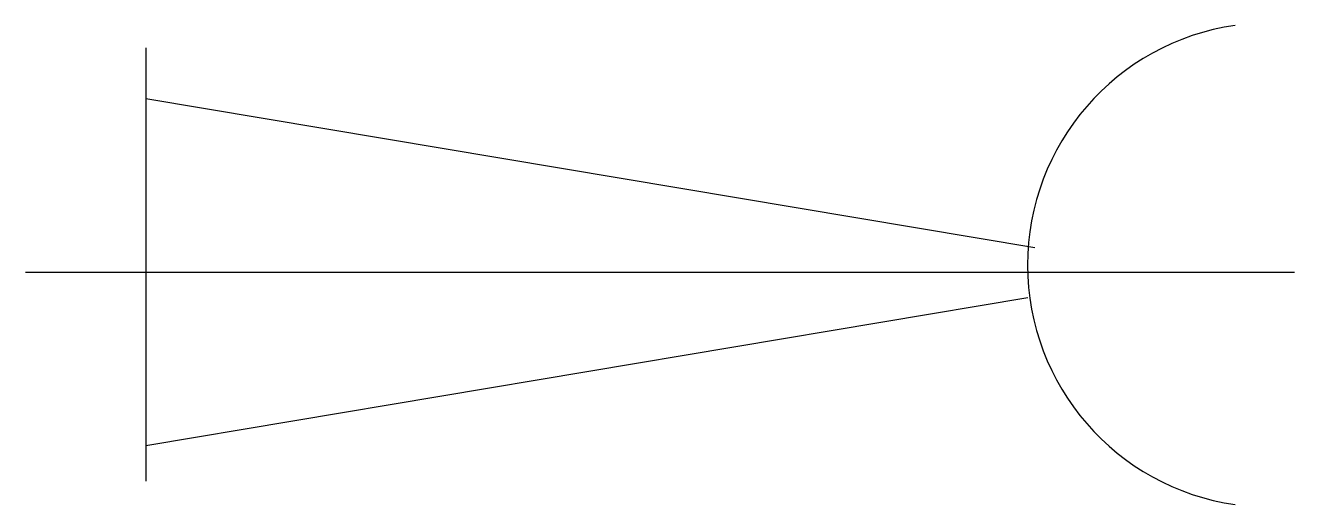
# Model space of a CAD drawing. Header units: metres. Extents: x 45796 to 46790, y -104860 to -104485.
import ezdxf

# ---------------------------------------------------------------- set-up
doc = ezdxf.new("R2010")
doc.units = ezdxf.units.M
doc.layers.add('DET1', color=1, linetype='Continuous')

msp = doc.modelspace()

# ---------------------------------------------------------------- linework, layer by layer
at = {"layer": 'DET1'}
for p, q in [((45889.94, -104502.06), (45889.94, -104841.69)), ((45889.94, -104541.78), (46586.75, -104658.58)), ((45795.54, -104677.82), (46790.38, -104677.82)), ((45889.94, -104813.86), (46581.22, -104697.89))]:
    msp.add_line(p, q, dxfattribs=at)
msp.add_arc((46770.74, -104672.32), 189.64, 98.17, 261.83, dxfattribs=at)

doc.saveas('drawing.dxf')
